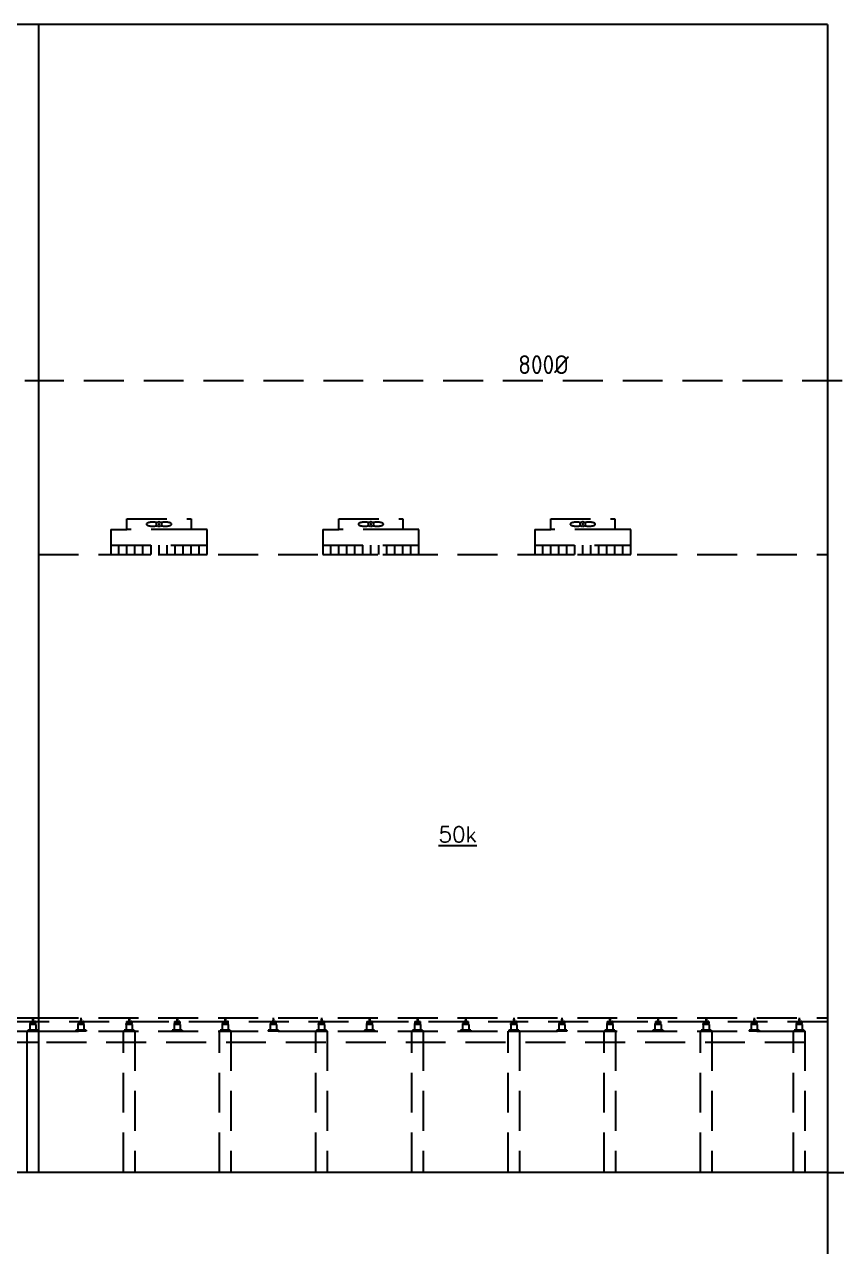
# Model space of a CAD drawing. Extents: x 41366 to 43040, y 84741 to 85507.
# Drawn here: x 41756.7 to 41885.9, y 85129.4 to 85323.8 of the extents above; entities that cross this region are included whole.
import ezdxf
from ezdxf.enums import TextEntityAlignment as Align

# ---------------------------------------------------------------- set-up
doc = ezdxf.new("R2010")
doc.units = 0
doc.header["$LTSCALE"] = 10
doc.linetypes.add('HIDDEN', pattern=[9.525, 6.35, -3.175])
for name, color, linetype in [('A-DETL-01', 1, 'Continuous'), ('M-CEQPM-MAU', 22, 'Continuous'), ('M-CMDUCT-TEXT', 3, 'Continuous'), ('M-GEX', 114, 'Continuous'), ('M6-CWTR-TEXT', 4, 'Continuous')]:
    doc.layers.add(name, color=color, linetype=linetype)
doc.styles.add('AA-TXT', font='isocp.shx', dxfattribs={"bigfont": 'chineset.shx'})
doc.styles.add('STDTEXT', font='simplex.shx', dxfattribs={"bigfont": 'china.shx'})

msp = doc.modelspace()

# ---------------------------------------------------------------- linework, layer by layer
at = {"layer": 'A-DETL-01', "linetype": 'Continuous'}
for p, q in [((41884.481, 85323.796), (41602.898, 85323.796)), ((41758.963, 85323.796), (41758.963, 85141.168)), ((41884.481, 85323.796), (41884.481, 84989.108)), ((41884.481, 85141.168), (41436.834, 85141.168))]:
    msp.add_line(p, q, dxfattribs=at)
at = {"layer": 'A-DETL-01', "color": 252, "linetype": 'HIDDEN', "ltscale": 0.1}
msp.add_line((41884.481, 85141.168), (42059.396, 85141.168), dxfattribs=at)
at = {"layer": 'M-CEQPM-MAU', "color": 252, "linetype": 'HIDDEN', "ltscale": 0.1}
for p, q in [((41773.029, 85243.456), (41773.029, 85245.156)), ((41773.029, 85245.156), (41783.229, 85245.156)), ((41783.229, 85245.156), (41783.229, 85243.456)), ((41806.736, 85243.456), (41806.736, 85245.156)), ((41806.736, 85245.156), (41816.936, 85245.156)), ((41816.936, 85245.156), (41816.936, 85243.456)), ((41840.444, 85243.456), (41840.444, 85245.156)), ((41840.444, 85245.156), (41850.644, 85245.156)), ((41850.644, 85245.156), (41850.644, 85243.456)), ((41770.479, 85243.456), (41773.029, 85243.456)), ((41770.479, 85243.456), (41770.479, 85239.456)), ((41783.229, 85243.456), (41773.029, 85243.456)), ((41785.779, 85243.456), (41783.229, 85243.456)), ((41785.779, 85239.456), (41785.779, 85243.456)), ((41804.186, 85243.456), (41806.736, 85243.456)), ((41804.186, 85243.456), (41804.186, 85239.456)), ((41816.936, 85243.456), (41806.736, 85243.456)), ((41819.486, 85243.456), (41816.936, 85243.456)), ((41819.486, 85239.456), (41819.486, 85243.456)), ((41837.894, 85243.456), (41840.444, 85243.456)), ((41837.894, 85243.456), (41837.894, 85239.456)), ((41850.644, 85243.456), (41840.444, 85243.456)), ((41853.194, 85243.456), (41850.644, 85243.456)), ((41853.194, 85239.456), (41853.194, 85243.456)), ((41770.479, 85240.956), (41785.779, 85240.956)), ((41771.754, 85239.456), (41771.754, 85240.956)), ((41773.029, 85239.456), (41773.029, 85240.956)), ((41774.304, 85239.456), (41774.304, 85240.956)), ((41775.579, 85239.456), (41775.579, 85240.956)), ((41776.854, 85239.456), (41776.854, 85240.956)), ((41778.129, 85239.456), (41778.129, 85240.956)), ((41779.404, 85239.456), (41779.404, 85240.956)), ((41780.679, 85239.456), (41780.679, 85240.956)), ((41781.954, 85239.456), (41781.954, 85240.956)), ((41783.229, 85239.456), (41783.229, 85240.956)), ((41784.504, 85239.456), (41784.504, 85240.956)), ((41804.186, 85240.956), (41819.486, 85240.956)), ((41805.461, 85239.456), (41805.461, 85240.956)), ((41806.736, 85239.456), (41806.736, 85240.956)), ((41808.011, 85239.456), (41808.011, 85240.956)), ((41809.286, 85239.456), (41809.286, 85240.956)), ((41810.561, 85239.456), (41810.561, 85240.956)), ((41811.836, 85239.456), (41811.836, 85240.956)), ((41813.111, 85239.456), (41813.111, 85240.956)), ((41814.386, 85239.456), (41814.386, 85240.956)), ((41815.661, 85239.456), (41815.661, 85240.956)), ((41816.936, 85239.456), (41816.936, 85240.956)), ((41818.211, 85239.456), (41818.211, 85240.956)), ((41837.894, 85240.956), (41853.194, 85240.956)), ((41839.169, 85239.456), (41839.169, 85240.956)), ((41840.444, 85239.456), (41840.444, 85240.956)), ((41841.719, 85239.456), (41841.719, 85240.956)), ((41842.994, 85239.456), (41842.994, 85240.956)), ((41844.269, 85239.456), (41844.269, 85240.956)), ((41845.544, 85239.456), (41845.544, 85240.956)), ((41846.819, 85239.456), (41846.819, 85240.956)), ((41848.094, 85239.456), (41848.094, 85240.956)), ((41849.369, 85239.456), (41849.369, 85240.956)), ((41850.644, 85239.456), (41850.644, 85240.956)), ((41851.919, 85239.456), (41851.919, 85240.956)), ((41758.963, 85239.456), (41884.481, 85239.456)), ((41770.479, 85239.456), (41785.779, 85239.456)), ((41804.186, 85239.456), (41819.486, 85239.456)), ((41837.894, 85239.456), (41853.194, 85239.456)), ((41758.963, 85165.768), (41884.481, 85165.768)), ((41884.481, 85165.131), (41758.963, 85165.131)), ((41765.233, 85164.734), (41765.233, 85163.888)), ((41766.193, 85164.734), (41765.233, 85164.734)), ((41766.153, 85164.869), (41765.272, 85164.869)), ((41765.272, 85164.734), (41765.272, 85164.869)), ((41765.296, 85165.196), (41765.378, 85165.196)), ((41765.296, 85165.196), (41765.296, 85164.869)), ((41765.378, 85165.196), (41765.378, 85165.13)), ((41765.661, 85165.13), (41765.378, 85165.13)), ((41765.713, 85165.768), (41765.61, 85165.13)), ((41765.664, 85165.196), (41765.648, 85164.869)), ((41765.761, 85165.196), (41765.664, 85165.196)), ((41765.713, 85165.768), (41765.815, 85165.13)), ((41765.761, 85165.196), (41765.777, 85164.869)), ((41766.047, 85165.13), (41765.764, 85165.13)), ((41766.047, 85165.196), (41766.047, 85165.13)), ((41766.129, 85165.196), (41766.047, 85165.196)), ((41766.129, 85165.196), (41766.129, 85164.869)), ((41766.153, 85164.734), (41766.153, 85164.869)), ((41766.193, 85164.734), (41766.193, 85163.888)), ((41772.883, 85164.734), (41772.883, 85163.888)), ((41773.843, 85164.734), (41772.883, 85164.734)), ((41773.803, 85164.869), (41772.922, 85164.869)), ((41772.922, 85164.734), (41772.922, 85164.869)), ((41772.946, 85165.196), (41773.028, 85165.196)), ((41772.946, 85165.196), (41772.946, 85164.869)), ((41773.028, 85165.196), (41773.028, 85165.13)), ((41773.311, 85165.13), (41773.028, 85165.13)), ((41773.363, 85165.768), (41773.26, 85165.13)), ((41773.314, 85165.196), (41773.298, 85164.869)), ((41773.411, 85165.196), (41773.314, 85165.196)), ((41773.363, 85165.768), (41773.465, 85165.13)), ((41773.411, 85165.196), (41773.427, 85164.869)), ((41773.697, 85165.13), (41773.414, 85165.13)), ((41773.697, 85165.196), (41773.697, 85165.13)), ((41773.779, 85165.196), (41773.697, 85165.196)), ((41773.779, 85165.196), (41773.779, 85164.869)), ((41773.803, 85164.734), (41773.803, 85164.869)), ((41773.843, 85164.734), (41773.843, 85163.888)), ((41780.533, 85164.734), (41780.533, 85163.888)), ((41781.493, 85164.734), (41780.533, 85164.734)), ((41781.453, 85164.869), (41780.572, 85164.869)), ((41780.572, 85164.734), (41780.572, 85164.869)), ((41780.596, 85165.196), (41780.678, 85165.196)), ((41780.596, 85165.196), (41780.596, 85164.869)), ((41780.678, 85165.196), (41780.678, 85165.13)), ((41780.961, 85165.13), (41780.678, 85165.13)), ((41781.013, 85165.768), (41780.91, 85165.13)), ((41780.964, 85165.196), (41780.948, 85164.869)), ((41781.061, 85165.196), (41780.964, 85165.196)), ((41781.013, 85165.768), (41781.115, 85165.13)), ((41781.061, 85165.196), (41781.077, 85164.869)), ((41781.347, 85165.13), (41781.064, 85165.13)), ((41781.347, 85165.196), (41781.347, 85165.13)), ((41781.429, 85165.196), (41781.347, 85165.196)), ((41781.429, 85165.196), (41781.429, 85164.869)), ((41781.453, 85164.734), (41781.453, 85164.869)), ((41781.493, 85164.734), (41781.493, 85163.888)), ((41788.183, 85164.734), (41788.183, 85163.888)), ((41789.143, 85164.734), (41788.183, 85164.734)), ((41789.103, 85164.869), (41788.222, 85164.869)), ((41788.222, 85164.734), (41788.222, 85164.869)), ((41788.246, 85165.196), (41788.328, 85165.196)), ((41788.246, 85165.196), (41788.246, 85164.869)), ((41788.328, 85165.196), (41788.328, 85165.13)), ((41788.611, 85165.13), (41788.328, 85165.13)), ((41788.663, 85165.768), (41788.56, 85165.13)), ((41788.614, 85165.196), (41788.598, 85164.869)), ((41788.711, 85165.196), (41788.614, 85165.196)), ((41788.663, 85165.768), (41788.765, 85165.13)), ((41788.711, 85165.196), (41788.727, 85164.869)), ((41788.997, 85165.13), (41788.714, 85165.13)), ((41788.997, 85165.196), (41788.997, 85165.13)), ((41789.079, 85165.196), (41788.997, 85165.196)), ((41789.079, 85165.196), (41789.079, 85164.869)), ((41789.103, 85164.734), (41789.103, 85164.869)), ((41789.143, 85164.734), (41789.143, 85163.888)), ((41795.833, 85164.734), (41795.833, 85163.888)), ((41796.793, 85164.734), (41795.833, 85164.734)), ((41796.753, 85164.869), (41795.872, 85164.869)), ((41795.872, 85164.734), (41795.872, 85164.869)), ((41795.896, 85165.196), (41795.978, 85165.196)), ((41795.896, 85165.196), (41795.896, 85164.869)), ((41795.978, 85165.196), (41795.978, 85165.13)), ((41796.261, 85165.13), (41795.978, 85165.13)), ((41796.313, 85165.768), (41796.21, 85165.13)), ((41796.264, 85165.196), (41796.248, 85164.869)), ((41796.361, 85165.196), (41796.264, 85165.196)), ((41796.313, 85165.768), (41796.415, 85165.13)), ((41796.361, 85165.196), (41796.377, 85164.869)), ((41796.647, 85165.13), (41796.364, 85165.13)), ((41796.647, 85165.196), (41796.647, 85165.13)), ((41796.729, 85165.196), (41796.647, 85165.196)), ((41796.729, 85165.196), (41796.729, 85164.869)), ((41796.753, 85164.734), (41796.753, 85164.869)), ((41796.793, 85164.734), (41796.793, 85163.888)), ((41803.483, 85164.734), (41803.483, 85163.888)), ((41804.443, 85164.734), (41803.483, 85164.734)), ((41804.403, 85164.869), (41803.522, 85164.869)), ((41803.522, 85164.734), (41803.522, 85164.869)), ((41803.546, 85165.196), (41803.628, 85165.196)), ((41803.546, 85165.196), (41803.546, 85164.869)), ((41803.628, 85165.196), (41803.628, 85165.13)), ((41803.911, 85165.13), (41803.628, 85165.13)), ((41803.963, 85165.768), (41803.86, 85165.13)), ((41803.914, 85165.196), (41803.898, 85164.869)), ((41804.011, 85165.196), (41803.914, 85165.196)), ((41803.963, 85165.768), (41804.065, 85165.13)), ((41804.011, 85165.196), (41804.027, 85164.869)), ((41804.297, 85165.13), (41804.014, 85165.13)), ((41804.297, 85165.196), (41804.297, 85165.13)), ((41804.379, 85165.196), (41804.297, 85165.196)), ((41804.379, 85165.196), (41804.379, 85164.869)), ((41804.403, 85164.734), (41804.403, 85164.869)), ((41804.443, 85164.734), (41804.443, 85163.888)), ((41811.133, 85164.734), (41811.133, 85163.888)), ((41812.093, 85164.734), (41811.133, 85164.734)), ((41812.053, 85164.869), (41811.172, 85164.869)), ((41811.172, 85164.734), (41811.172, 85164.869)), ((41811.196, 85165.196), (41811.278, 85165.196)), ((41811.196, 85165.196), (41811.196, 85164.869)), ((41811.278, 85165.196), (41811.278, 85165.13)), ((41811.561, 85165.13), (41811.278, 85165.13)), ((41811.613, 85165.768), (41811.51, 85165.13)), ((41811.564, 85165.196), (41811.548, 85164.869)), ((41811.661, 85165.196), (41811.564, 85165.196)), ((41811.613, 85165.768), (41811.715, 85165.13)), ((41811.661, 85165.196), (41811.677, 85164.869)), ((41811.947, 85165.13), (41811.664, 85165.13)), ((41811.947, 85165.196), (41811.947, 85165.13)), ((41812.029, 85165.196), (41811.947, 85165.196)), ((41812.029, 85165.196), (41812.029, 85164.869)), ((41812.053, 85164.734), (41812.053, 85164.869)), ((41812.093, 85164.734), (41812.093, 85163.888)), ((41818.783, 85164.734), (41818.783, 85163.888)), ((41819.743, 85164.734), (41818.783, 85164.734)), ((41819.703, 85164.869), (41818.822, 85164.869)), ((41818.822, 85164.734), (41818.822, 85164.869)), ((41818.846, 85165.196), (41818.928, 85165.196)), ((41818.846, 85165.196), (41818.846, 85164.869)), ((41818.928, 85165.196), (41818.928, 85165.13)), ((41819.211, 85165.13), (41818.928, 85165.13)), ((41819.263, 85165.768), (41819.16, 85165.13)), ((41819.214, 85165.196), (41819.198, 85164.869)), ((41819.311, 85165.196), (41819.214, 85165.196)), ((41819.263, 85165.768), (41819.365, 85165.13)), ((41819.311, 85165.196), (41819.327, 85164.869)), ((41819.597, 85165.13), (41819.314, 85165.13)), ((41819.597, 85165.196), (41819.597, 85165.13)), ((41819.679, 85165.196), (41819.597, 85165.196)), ((41819.679, 85165.196), (41819.679, 85164.869)), ((41819.703, 85164.734), (41819.703, 85164.869)), ((41819.743, 85164.734), (41819.743, 85163.888)), ((41826.433, 85164.734), (41826.433, 85163.888)), ((41827.393, 85164.734), (41826.433, 85164.734)), ((41827.353, 85164.869), (41826.472, 85164.869)), ((41826.472, 85164.734), (41826.472, 85164.869)), ((41826.496, 85165.196), (41826.578, 85165.196)), ((41826.496, 85165.196), (41826.496, 85164.869)), ((41826.578, 85165.196), (41826.578, 85165.13)), ((41826.861, 85165.13), (41826.578, 85165.13)), ((41826.913, 85165.768), (41826.81, 85165.13)), ((41826.864, 85165.196), (41826.848, 85164.869)), ((41826.961, 85165.196), (41826.864, 85165.196)), ((41826.913, 85165.768), (41827.015, 85165.13)), ((41826.961, 85165.196), (41826.977, 85164.869)), ((41827.247, 85165.13), (41826.964, 85165.13)), ((41827.247, 85165.196), (41827.247, 85165.13)), ((41827.329, 85165.196), (41827.247, 85165.196)), ((41827.329, 85165.196), (41827.329, 85164.869)), ((41827.353, 85164.734), (41827.353, 85164.869)), ((41827.393, 85164.734), (41827.393, 85163.888)), ((41834.083, 85164.734), (41834.083, 85163.888)), ((41835.043, 85164.734), (41834.083, 85164.734)), ((41835.003, 85164.869), (41834.122, 85164.869)), ((41834.122, 85164.734), (41834.122, 85164.869)), ((41834.146, 85165.196), (41834.228, 85165.196)), ((41834.146, 85165.196), (41834.146, 85164.869)), ((41834.228, 85165.196), (41834.228, 85165.13)), ((41834.511, 85165.13), (41834.228, 85165.13)), ((41834.563, 85165.768), (41834.46, 85165.13)), ((41834.514, 85165.196), (41834.498, 85164.869)), ((41834.611, 85165.196), (41834.514, 85165.196)), ((41834.563, 85165.768), (41834.665, 85165.13)), ((41834.611, 85165.196), (41834.627, 85164.869)), ((41834.897, 85165.13), (41834.614, 85165.13)), ((41834.897, 85165.196), (41834.897, 85165.13)), ((41834.979, 85165.196), (41834.897, 85165.196)), ((41834.979, 85165.196), (41834.979, 85164.869)), ((41835.003, 85164.734), (41835.003, 85164.869)), ((41835.043, 85164.734), (41835.043, 85163.888)), ((41841.733, 85164.734), (41841.733, 85163.888)), ((41842.693, 85164.734), (41841.733, 85164.734)), ((41842.653, 85164.869), (41841.772, 85164.869)), ((41841.772, 85164.734), (41841.772, 85164.869)), ((41841.796, 85165.196), (41841.878, 85165.196)), ((41841.796, 85165.196), (41841.796, 85164.869)), ((41841.878, 85165.196), (41841.878, 85165.13)), ((41842.161, 85165.13), (41841.878, 85165.13)), ((41842.213, 85165.768), (41842.11, 85165.13)), ((41842.164, 85165.196), (41842.148, 85164.869)), ((41842.261, 85165.196), (41842.164, 85165.196)), ((41842.213, 85165.768), (41842.315, 85165.13)), ((41842.261, 85165.196), (41842.277, 85164.869)), ((41842.547, 85165.13), (41842.264, 85165.13)), ((41842.547, 85165.196), (41842.547, 85165.13)), ((41842.629, 85165.196), (41842.547, 85165.196)), ((41842.629, 85165.196), (41842.629, 85164.869)), ((41842.653, 85164.734), (41842.653, 85164.869)), ((41842.693, 85164.734), (41842.693, 85163.888)), ((41849.383, 85164.734), (41849.383, 85163.888)), ((41850.343, 85164.734), (41849.383, 85164.734)), ((41850.303, 85164.869), (41849.422, 85164.869)), ((41849.422, 85164.734), (41849.422, 85164.869)), ((41849.446, 85165.196), (41849.528, 85165.196)), ((41849.446, 85165.196), (41849.446, 85164.869)), ((41849.528, 85165.196), (41849.528, 85165.13)), ((41849.811, 85165.13), (41849.528, 85165.13)), ((41849.863, 85165.768), (41849.76, 85165.13)), ((41849.814, 85165.196), (41849.798, 85164.869)), ((41849.911, 85165.196), (41849.814, 85165.196)), ((41849.863, 85165.768), (41849.965, 85165.13)), ((41849.911, 85165.196), (41849.927, 85164.869)), ((41850.197, 85165.13), (41849.914, 85165.13)), ((41850.197, 85165.196), (41850.197, 85165.13)), ((41850.279, 85165.196), (41850.197, 85165.196)), ((41850.279, 85165.196), (41850.279, 85164.869)), ((41850.303, 85164.734), (41850.303, 85164.869)), ((41850.343, 85164.734), (41850.343, 85163.888)), ((41857.033, 85164.734), (41857.033, 85163.888)), ((41857.993, 85164.734), (41857.033, 85164.734)), ((41857.953, 85164.869), (41857.072, 85164.869)), ((41857.072, 85164.734), (41857.072, 85164.869)), ((41857.096, 85165.196), (41857.178, 85165.196)), ((41857.096, 85165.196), (41857.096, 85164.869)), ((41857.178, 85165.196), (41857.178, 85165.13)), ((41857.461, 85165.13), (41857.178, 85165.13)), ((41857.513, 85165.768), (41857.41, 85165.13)), ((41857.464, 85165.196), (41857.448, 85164.869)), ((41857.561, 85165.196), (41857.464, 85165.196)), ((41857.513, 85165.768), (41857.615, 85165.13)), ((41857.561, 85165.196), (41857.577, 85164.869)), ((41857.847, 85165.13), (41857.564, 85165.13)), ((41857.847, 85165.196), (41857.847, 85165.13)), ((41857.929, 85165.196), (41857.847, 85165.196)), ((41857.929, 85165.196), (41857.929, 85164.869)), ((41857.953, 85164.734), (41857.953, 85164.869)), ((41857.993, 85164.734), (41857.993, 85163.888)), ((41864.683, 85164.734), (41864.683, 85163.888)), ((41865.643, 85164.734), (41864.683, 85164.734)), ((41865.603, 85164.869), (41864.722, 85164.869)), ((41864.722, 85164.734), (41864.722, 85164.869)), ((41864.746, 85165.196), (41864.828, 85165.196)), ((41864.746, 85165.196), (41864.746, 85164.869)), ((41864.828, 85165.196), (41864.828, 85165.13)), ((41865.111, 85165.13), (41864.828, 85165.13)), ((41865.163, 85165.768), (41865.06, 85165.13)), ((41865.114, 85165.196), (41865.098, 85164.869)), ((41865.211, 85165.196), (41865.114, 85165.196)), ((41865.163, 85165.768), (41865.265, 85165.13)), ((41865.211, 85165.196), (41865.227, 85164.869)), ((41865.497, 85165.13), (41865.214, 85165.13)), ((41865.497, 85165.196), (41865.497, 85165.13)), ((41865.579, 85165.196), (41865.497, 85165.196)), ((41865.579, 85165.196), (41865.579, 85164.869)), ((41865.603, 85164.734), (41865.603, 85164.869)), ((41865.643, 85164.734), (41865.643, 85163.888)), ((41872.333, 85164.734), (41872.333, 85163.888)), ((41873.293, 85164.734), (41872.333, 85164.734)), ((41873.253, 85164.869), (41872.372, 85164.869)), ((41872.372, 85164.734), (41872.372, 85164.869)), ((41872.396, 85165.196), (41872.478, 85165.196)), ((41872.396, 85165.196), (41872.396, 85164.869)), ((41872.478, 85165.196), (41872.478, 85165.13)), ((41872.761, 85165.13), (41872.478, 85165.13)), ((41872.813, 85165.768), (41872.71, 85165.13)), ((41872.764, 85165.196), (41872.748, 85164.869)), ((41872.861, 85165.196), (41872.764, 85165.196)), ((41872.813, 85165.768), (41872.915, 85165.13)), ((41872.861, 85165.196), (41872.877, 85164.869)), ((41873.147, 85165.13), (41872.864, 85165.13)), ((41873.147, 85165.196), (41873.147, 85165.13)), ((41873.229, 85165.196), (41873.147, 85165.196)), ((41873.229, 85165.196), (41873.229, 85164.869)), ((41873.253, 85164.734), (41873.253, 85164.869)), ((41873.293, 85164.734), (41873.293, 85163.888)), ((41879.491, 85164.734), (41879.491, 85163.888)), ((41880.451, 85164.734), (41879.491, 85164.734)), ((41880.412, 85164.869), (41879.531, 85164.869)), ((41879.531, 85164.734), (41879.531, 85164.869)), ((41879.555, 85165.196), (41879.637, 85165.196)), ((41879.555, 85165.196), (41879.555, 85164.869)), ((41879.637, 85165.196), (41879.637, 85165.13)), ((41879.92, 85165.13), (41879.637, 85165.13)), ((41879.971, 85165.768), (41879.869, 85165.13)), ((41879.923, 85165.196), (41879.907, 85164.869)), ((41880.02, 85165.196), (41879.923, 85165.196)), ((41879.971, 85165.768), (41880.074, 85165.13)), ((41880.02, 85165.196), (41880.036, 85164.869)), ((41880.306, 85165.13), (41880.023, 85165.13)), ((41880.306, 85165.196), (41880.306, 85165.13)), ((41880.388, 85165.196), (41880.306, 85165.196)), ((41880.388, 85165.196), (41880.388, 85164.869)), ((41880.412, 85164.734), (41880.412, 85164.869)), ((41880.451, 85164.734), (41880.451, 85163.888)), ((41766.513, 85163.806), (41764.913, 85163.806)), ((41764.913, 85163.806), (41764.913, 85163.676)), ((41766.513, 85163.676), (41764.913, 85163.676)), ((41765.233, 85163.888), (41766.193, 85163.888)), ((41765.285, 85163.888), (41765.285, 85163.81)), ((41766.141, 85163.888), (41766.141, 85163.806)), ((41766.513, 85163.806), (41766.513, 85163.676)), ((41774.163, 85163.806), (41772.563, 85163.806)), ((41772.563, 85163.806), (41772.563, 85163.676)), ((41774.163, 85163.676), (41772.563, 85163.676)), ((41772.883, 85163.888), (41773.843, 85163.888)), ((41772.935, 85163.888), (41772.935, 85163.81)), ((41773.791, 85163.888), (41773.791, 85163.806)), ((41774.163, 85163.806), (41774.163, 85163.676)), ((41781.813, 85163.806), (41780.213, 85163.806)), ((41780.213, 85163.806), (41780.213, 85163.676)), ((41781.813, 85163.676), (41780.213, 85163.676)), ((41780.533, 85163.888), (41781.493, 85163.888)), ((41780.585, 85163.888), (41780.585, 85163.81)), ((41781.441, 85163.888), (41781.441, 85163.806)), ((41781.813, 85163.806), (41781.813, 85163.676)), ((41789.463, 85163.806), (41787.863, 85163.806)), ((41787.863, 85163.806), (41787.863, 85163.676)), ((41789.463, 85163.676), (41787.863, 85163.676)), ((41788.183, 85163.888), (41789.143, 85163.888)), ((41788.235, 85163.888), (41788.235, 85163.81)), ((41789.091, 85163.888), (41789.091, 85163.806)), ((41789.463, 85163.806), (41789.463, 85163.676)), ((41797.113, 85163.806), (41795.513, 85163.806)), ((41795.513, 85163.806), (41795.513, 85163.676)), ((41797.113, 85163.676), (41795.513, 85163.676)), ((41795.833, 85163.888), (41796.793, 85163.888)), ((41795.885, 85163.888), (41795.885, 85163.81)), ((41796.741, 85163.888), (41796.741, 85163.806)), ((41797.113, 85163.806), (41797.113, 85163.676)), ((41804.763, 85163.806), (41803.163, 85163.806)), ((41803.163, 85163.806), (41803.163, 85163.676)), ((41804.763, 85163.676), (41803.163, 85163.676)), ((41803.483, 85163.888), (41804.443, 85163.888)), ((41803.535, 85163.888), (41803.535, 85163.81)), ((41804.391, 85163.888), (41804.391, 85163.806)), ((41804.763, 85163.806), (41804.763, 85163.676)), ((41812.413, 85163.806), (41810.813, 85163.806)), ((41810.813, 85163.806), (41810.813, 85163.676)), ((41812.413, 85163.676), (41810.813, 85163.676)), ((41811.133, 85163.888), (41812.093, 85163.888)), ((41811.185, 85163.888), (41811.185, 85163.81)), ((41812.041, 85163.888), (41812.041, 85163.806)), ((41812.413, 85163.806), (41812.413, 85163.676)), ((41820.063, 85163.806), (41818.463, 85163.806)), ((41818.463, 85163.806), (41818.463, 85163.676)), ((41820.063, 85163.676), (41818.463, 85163.676)), ((41818.783, 85163.888), (41819.743, 85163.888)), ((41818.835, 85163.888), (41818.835, 85163.81)), ((41819.691, 85163.888), (41819.691, 85163.806)), ((41820.063, 85163.806), (41820.063, 85163.676)), ((41827.713, 85163.806), (41826.113, 85163.806)), ((41826.113, 85163.806), (41826.113, 85163.676)), ((41827.713, 85163.676), (41826.113, 85163.676)), ((41826.433, 85163.888), (41827.393, 85163.888)), ((41826.485, 85163.888), (41826.485, 85163.81)), ((41827.341, 85163.888), (41827.341, 85163.806)), ((41827.713, 85163.806), (41827.713, 85163.676)), ((41835.363, 85163.806), (41833.763, 85163.806)), ((41833.763, 85163.806), (41833.763, 85163.676)), ((41835.363, 85163.676), (41833.763, 85163.676)), ((41834.083, 85163.888), (41835.043, 85163.888)), ((41834.135, 85163.888), (41834.135, 85163.81)), ((41834.991, 85163.888), (41834.991, 85163.806)), ((41835.363, 85163.806), (41835.363, 85163.676)), ((41843.013, 85163.806), (41841.413, 85163.806)), ((41841.413, 85163.806), (41841.413, 85163.676)), ((41843.013, 85163.676), (41841.413, 85163.676)), ((41841.733, 85163.888), (41842.693, 85163.888)), ((41841.785, 85163.888), (41841.785, 85163.81)), ((41842.641, 85163.888), (41842.641, 85163.806)), ((41843.013, 85163.806), (41843.013, 85163.676)), ((41850.663, 85163.806), (41849.063, 85163.806)), ((41849.063, 85163.806), (41849.063, 85163.676)), ((41850.663, 85163.676), (41849.063, 85163.676)), ((41849.383, 85163.888), (41850.343, 85163.888)), ((41849.435, 85163.888), (41849.435, 85163.81)), ((41850.291, 85163.888), (41850.291, 85163.806)), ((41850.663, 85163.806), (41850.663, 85163.676)), ((41858.313, 85163.806), (41856.713, 85163.806)), ((41856.713, 85163.806), (41856.713, 85163.676)), ((41858.313, 85163.676), (41856.713, 85163.676)), ((41857.033, 85163.888), (41857.993, 85163.888)), ((41857.085, 85163.888), (41857.085, 85163.81)), ((41857.941, 85163.888), (41857.941, 85163.806)), ((41858.313, 85163.806), (41858.313, 85163.676)), ((41865.963, 85163.806), (41864.363, 85163.806)), ((41864.363, 85163.806), (41864.363, 85163.676)), ((41865.963, 85163.676), (41864.363, 85163.676)), ((41864.683, 85163.888), (41865.643, 85163.888)), ((41864.735, 85163.888), (41864.735, 85163.81)), ((41865.591, 85163.888), (41865.591, 85163.806)), ((41865.963, 85163.806), (41865.963, 85163.676)), ((41873.613, 85163.806), (41872.013, 85163.806)), ((41872.013, 85163.806), (41872.013, 85163.676)), ((41873.613, 85163.676), (41872.013, 85163.676)), ((41872.333, 85163.888), (41873.293, 85163.888)), ((41872.385, 85163.888), (41872.385, 85163.81)), ((41873.241, 85163.888), (41873.241, 85163.806)), ((41873.613, 85163.806), (41873.613, 85163.676)), ((41880.771, 85163.806), (41879.171, 85163.806)), ((41879.171, 85163.806), (41879.171, 85163.676)), ((41880.771, 85163.676), (41879.171, 85163.676)), ((41879.491, 85163.888), (41880.451, 85163.888)), ((41879.544, 85163.888), (41879.544, 85163.81)), ((41880.399, 85163.888), (41880.399, 85163.806)), ((41880.771, 85163.806), (41880.771, 85163.676))]:
    msp.add_line(p, q, dxfattribs=at)
at = {"layer": 'M-CEQPM-MAU', "ltscale": 0.1}
for p, q in [((41602.898, 85165.768), (41758.963, 85165.768)), ((41758.963, 85165.131), (41602.898, 85165.131)), ((41757.583, 85164.734), (41757.583, 85163.888)), ((41758.543, 85164.734), (41757.583, 85164.734)), ((41758.503, 85164.869), (41757.622, 85164.869)), ((41757.622, 85164.734), (41757.622, 85164.869)), ((41757.646, 85165.196), (41757.728, 85165.196)), ((41757.646, 85165.196), (41757.646, 85164.869)), ((41757.728, 85165.196), (41757.728, 85165.13)), ((41758.011, 85165.13), (41757.728, 85165.13)), ((41758.063, 85165.768), (41757.96, 85165.13)), ((41758.014, 85165.196), (41757.998, 85164.869)), ((41758.111, 85165.196), (41758.014, 85165.196)), ((41758.063, 85165.768), (41758.165, 85165.13)), ((41758.111, 85165.196), (41758.127, 85164.869)), ((41758.397, 85165.13), (41758.114, 85165.13)), ((41758.397, 85165.196), (41758.397, 85165.13)), ((41758.479, 85165.196), (41758.397, 85165.196)), ((41758.479, 85165.196), (41758.479, 85164.869)), ((41758.503, 85164.734), (41758.503, 85164.869)), ((41758.543, 85164.734), (41758.543, 85163.888)), ((41758.863, 85163.806), (41757.263, 85163.806)), ((41757.263, 85163.806), (41757.263, 85163.676)), ((41758.863, 85163.676), (41757.263, 85163.676)), ((41757.583, 85163.888), (41758.543, 85163.888)), ((41757.635, 85163.888), (41757.635, 85163.81)), ((41758.491, 85163.888), (41758.491, 85163.806)), ((41758.863, 85163.806), (41758.863, 85163.676))]:
    msp.add_line(p, q, dxfattribs=at)
at = {"layer": 'M-CEQPM-MAU', "color": 252, "linetype": 'HIDDEN', "ltscale": 0.1}
for points in [[(41777.803, 85244.538, 0.0396595), (41777.536, 85244.595, 0.0326137), (41777.127, 85244.622, 0.0326137), (41776.718, 85244.595, 0.0440874), (41776.421, 85244.529, 0.0867213), (41776.176, 85244.402, 0.233651), (41776.129, 85244.306, 0.233651), (41776.176, 85244.209, 0.0867213), (41776.421, 85244.082, 0.0440874), (41776.718, 85244.016, 0.0326137), (41777.127, 85243.99, 0.0326137), (41777.536, 85244.016, 0.0396595), (41777.803, 85244.073)], [(41778.455, 85244.538, -0.0396595), (41778.722, 85244.595, -0.0326137), (41779.131, 85244.622, -0.0326137), (41779.54, 85244.595, -0.0440874), (41779.837, 85244.529, -0.0867213), (41780.081, 85244.402, -0.233651), (41780.129, 85244.306, -0.233651), (41780.081, 85244.209, -0.0867213), (41779.837, 85244.082, -0.0440874), (41779.54, 85244.016, -0.0326137), (41779.131, 85243.99, -0.0326137), (41778.722, 85244.016, -0.0396595), (41778.455, 85244.073)], [(41811.511, 85244.538, 0.0396595), (41811.244, 85244.595, 0.0326137), (41810.834, 85244.622, 0.0326137), (41810.425, 85244.595, 0.0440874), (41810.129, 85244.529, 0.0867213), (41809.884, 85244.402, 0.233651), (41809.836, 85244.306, 0.233651), (41809.884, 85244.209, 0.0867213), (41810.129, 85244.082, 0.0440874), (41810.425, 85244.016, 0.0326137), (41810.834, 85243.99, 0.0326137), (41811.244, 85244.016, 0.0396595), (41811.511, 85244.073)], [(41812.162, 85244.538, -0.0396595), (41812.429, 85244.595, -0.0326137), (41812.839, 85244.622, -0.0326137), (41813.248, 85244.595, -0.0440874), (41813.544, 85244.529, -0.0867213), (41813.789, 85244.402, -0.233651), (41813.836, 85244.306, -0.233651), (41813.789, 85244.209, -0.0867213), (41813.544, 85244.082, -0.0440874), (41813.248, 85244.016, -0.0326137), (41812.839, 85243.99, -0.0326137), (41812.429, 85244.016, -0.0396595), (41812.162, 85244.073)], [(41845.218, 85244.538, 0.0396595), (41844.951, 85244.595, 0.0326137), (41844.542, 85244.622, 0.0326137), (41844.133, 85244.595, 0.0440874), (41843.836, 85244.529, 0.0867213), (41843.591, 85244.402, 0.233651), (41843.544, 85244.306, 0.233651), (41843.591, 85244.209, 0.0867213), (41843.836, 85244.082, 0.0440874), (41844.133, 85244.016, 0.0326137), (41844.542, 85243.99, 0.0326137), (41844.951, 85244.016, 0.0396595), (41845.218, 85244.073)], [(41845.87, 85244.538, -0.0396595), (41846.137, 85244.595, -0.0326137), (41846.546, 85244.622, -0.0326137), (41846.955, 85244.595, -0.0440874), (41847.252, 85244.529, -0.0867213), (41847.496, 85244.402, -0.233651), (41847.544, 85244.306, -0.233651), (41847.496, 85244.209, -0.0867213), (41847.252, 85244.082, -0.0440874), (41846.955, 85244.016, -0.0326137), (41846.546, 85243.99, -0.0326137), (41846.137, 85244.016, -0.0396595), (41845.87, 85244.073)]]:
    msp.add_lwpolyline(points, format="xyb", dxfattribs=at)
at = {"layer": 'M-CEQPM-MAU', "color": 252, "linetype": 'HIDDEN', "ltscale": 0.1, "const_width": 0.2}
for points in [[(41778.229, 85244.306, -1), (41778.029, 85244.306, -1)], [(41811.936, 85244.306, -1), (41811.736, 85244.306, -1)], [(41845.644, 85244.306, -1), (41845.444, 85244.306, -1)]]:
    msp.add_lwpolyline(points, format="xyb", close=True, dxfattribs=at)
at = {"layer": 'M-CEQPM-MAU', "ltscale": 0.1}
msp.add_lwpolyline([(41758.963, 85161.876), (41604.163, 85161.876), (41604.163, 85163.676), (41758.963, 85163.676)], dxfattribs=at)
msp.add_lwpolyline([(41757.163, 85141.168), (41757.163, 85163.676), (41758.963, 85163.676), (41758.963, 85141.168)], close=True, dxfattribs=at)
at = {"layer": 'M-CEQPM-MAU', "color": 252, "linetype": 'HIDDEN', "ltscale": 0.1}
msp.add_lwpolyline([(41758.963, 85163.676), (41880.871, 85163.676), (41880.871, 85161.876), (41758.963, 85161.876)], dxfattribs=at)
for points in [[(41772.463, 85141.168), (41772.463, 85163.676), (41774.263, 85163.676), (41774.263, 85141.168)], [(41787.763, 85141.168), (41787.763, 85163.676), (41789.563, 85163.676), (41789.563, 85141.168)], [(41803.063, 85141.168), (41803.063, 85163.676), (41804.863, 85163.676), (41804.863, 85141.168)], [(41818.363, 85141.168), (41818.363, 85163.676), (41820.163, 85163.676), (41820.163, 85141.168)], [(41833.663, 85141.168), (41833.663, 85163.676), (41835.463, 85163.676), (41835.463, 85141.168)], [(41848.963, 85141.168), (41848.963, 85163.676), (41850.763, 85163.676), (41850.763, 85141.168)], [(41864.263, 85141.168), (41864.263, 85163.676), (41866.063, 85163.676), (41866.063, 85141.168)], [(41879.071, 85141.168), (41879.071, 85163.676), (41880.871, 85163.676), (41880.871, 85141.168)]]:
    msp.add_lwpolyline(points, close=True, dxfattribs=at)
for centre in [(41778.129, 85244.306), (41811.836, 85244.306), (41845.544, 85244.306)]:
    msp.add_circle(centre, 0.4, dxfattribs=at)
at = {"layer": 'M-GEX', "color": 252, "linetype": 'HIDDEN', "ltscale": 0.1}
msp.add_line((41896.348, 85267.09), (41756.758, 85267.09), dxfattribs=at)

# ---------------------------------------------------------------- texts
at = {"layer": 'M-CMDUCT-TEXT', "color": 252, "linetype": 'HIDDEN', "ltscale": 0.1, "style": 'STDTEXT'}
msp.add_text('%%U50k', height=2.5, dxfattribs=at).set_placement((41822.606, 85194.945), align=Align.MIDDLE_LEFT)
at = {"layer": 'M6-CWTR-TEXT', "color": 252, "linetype": 'HIDDEN', "ltscale": 0.1, "style": 'AA-TXT'}
msp.add_text('800%%C', height=3, dxfattribs=at).set_placement((41835.271, 85268.179))

doc.saveas('drawing.dxf')
